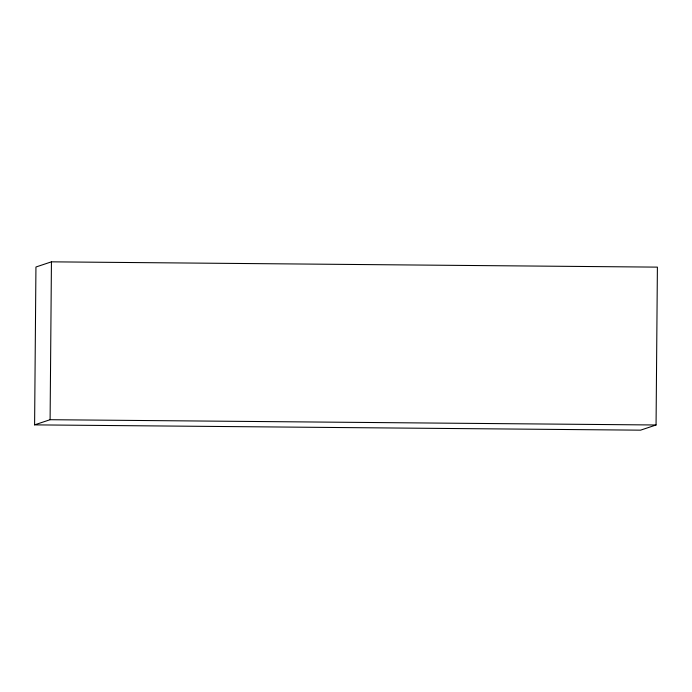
<?xml version="1.0" encoding="UTF-8"?>
<svg xmlns="http://www.w3.org/2000/svg" width="692" height="692" viewBox="0 0 692 692"><rect width="100%" height="100%" fill="white"/><g stroke="black" fill="none" stroke-linecap="round" stroke-linejoin="round"><path stroke-width="1.04" d="M34.6 424.871L35.941 267.008L51.442 261.835L657.4 267.129L656.059 424.992L640.558 430.165L34.6 424.871L50.101 419.707L656.059 424.992M50.101 419.707L51.442 261.835"/></g></svg>
